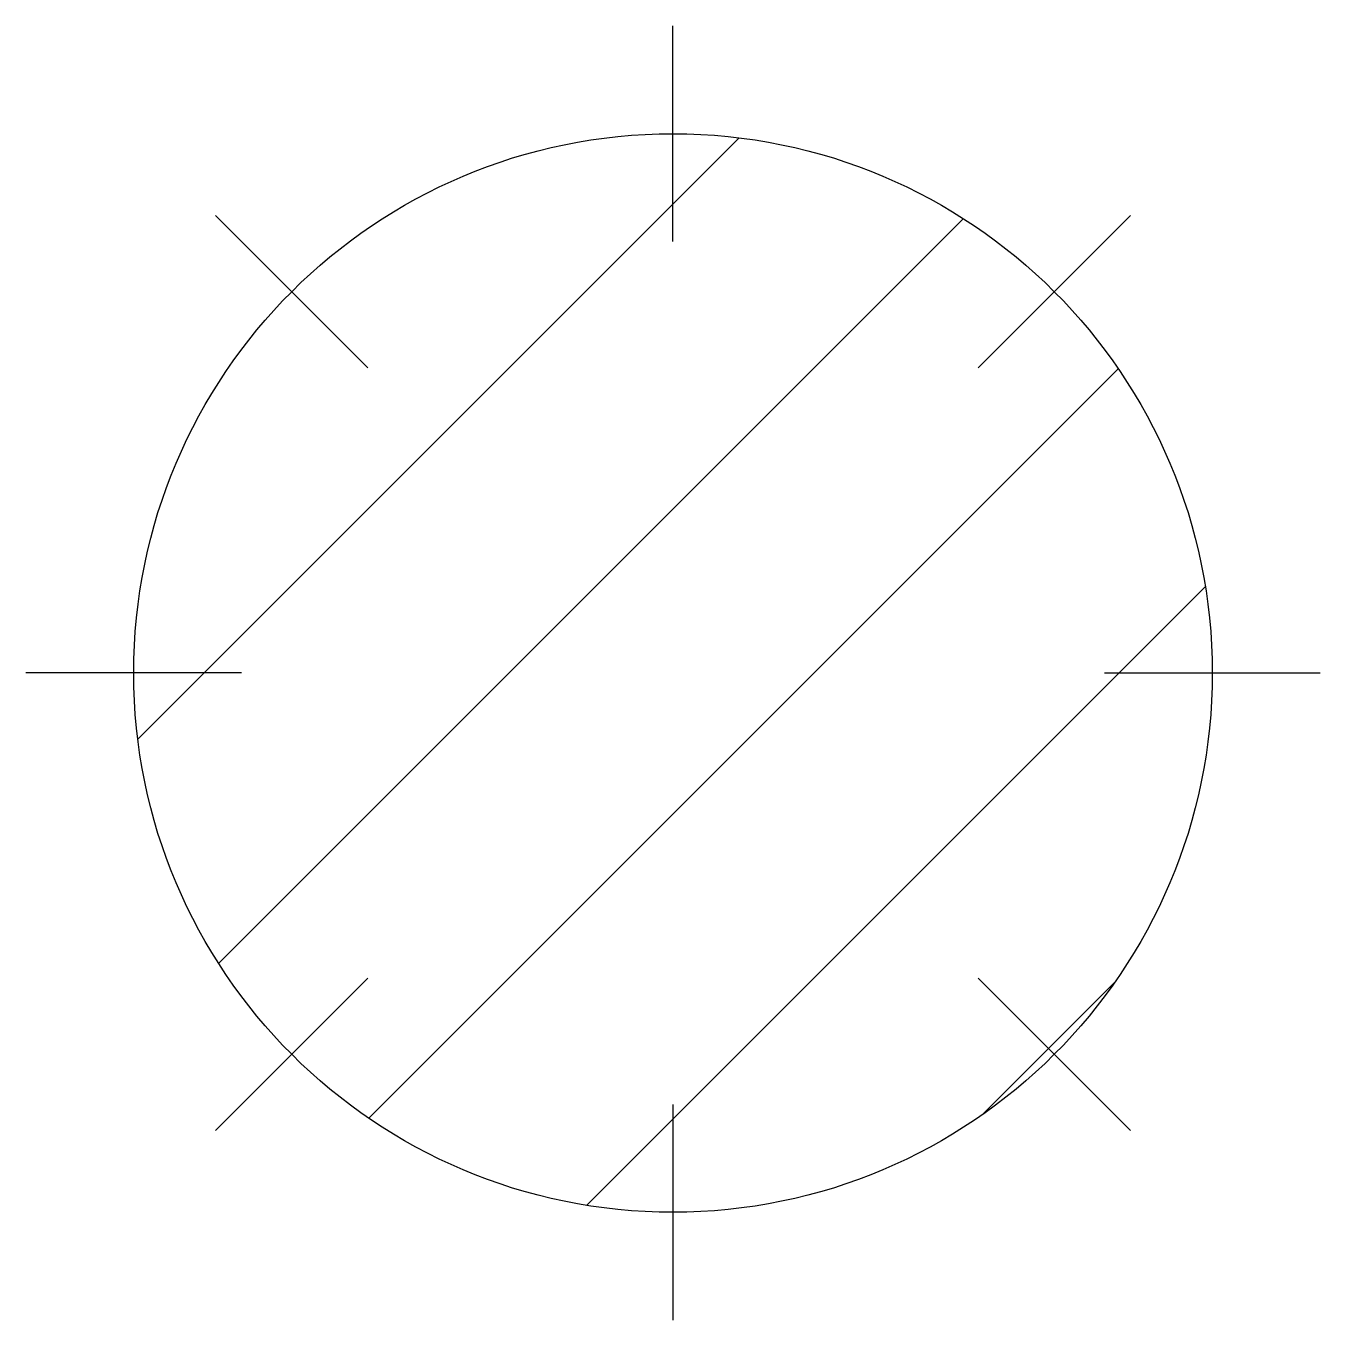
# Model space of a CAD drawing. Header units: millimetres. Extents: x -10191.929 to -10191.629, y -372.163 to -371.863.
import ezdxf

# ---------------------------------------------------------------- set-up
doc = ezdxf.new("R2010")
doc.units = ezdxf.units.MM
doc.header["$LTSCALE"] = 10
doc.layers.add('Tub_esgoto_símbolos', color=2, linetype='Continuous')

msp = doc.modelspace()

# ---------------------------------------------------------------- hatches: boundary and pattern name
at = {"layer": 'Tub_esgoto_símbolos'}
h = msp.add_hatch(dxfattribs=at)
h.set_pattern_fill('_USER', color=1, scale=0.05, angle=45, style=0, pattern_type=0)
h.set_pattern_definition([(45, (2.94325, -2.21769), (-0.03535533906, 0.03535533906), [])])
h.paths.add_polyline_path([(-10191.65441, -372.0125, 1), (-10191.90441, -372.0125, 1)])

# ---------------------------------------------------------------- linework, layer by layer
at = {"layer": 'Tub_esgoto_símbolos', "color": 1}
for p, q in [((-10191.77941, -371.9125), (-10191.77941, -371.8625)), ((-10191.85012, -371.94179), (-10191.88547, -371.90643)), ((-10191.7087, -371.94179), (-10191.67334, -371.90643)), ((-10191.87941, -372.0125), (-10191.92941, -372.0125)), ((-10191.67941, -372.0125), (-10191.62941, -372.0125)), ((-10191.85012, -372.08321), (-10191.88547, -372.11857)), ((-10191.7087, -372.08321), (-10191.67334, -372.11857)), ((-10191.77941, -372.1125), (-10191.77941, -372.1625))]:
    msp.add_line(p, q, dxfattribs=at)
at = {"layer": 'Tub_esgoto_símbolos'}
msp.add_circle((-10191.77941, -372.0125), 0.125, dxfattribs=at)

doc.saveas('drawing.dxf')
